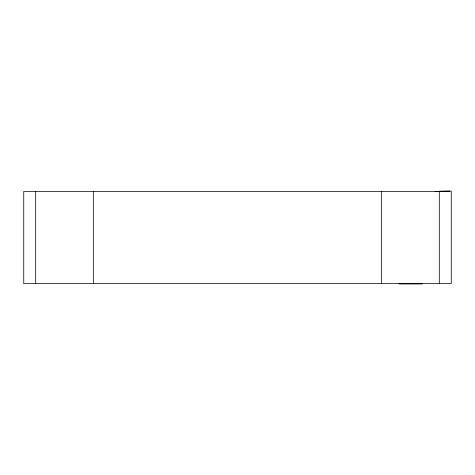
<?xml version="1.0" encoding="UTF-8"?>
<svg xmlns="http://www.w3.org/2000/svg" width="475" height="475" viewBox="0 0 475 475"><rect width="100%" height="100%" fill="white"/><g stroke="black" fill="none" stroke-linecap="round" stroke-linejoin="round"><path stroke-width="0.71" d="M438.728 191.372L449.861 191.116M440.747 191.366L435.076 191.372M443.893 191.372L23.75 191.372L23.75 283.623L451.25 283.623L451.25 191.116L439.31 191.205L439.31 283.623M398.947 283.717L422.008 283.717M398.947 283.884L422.008 283.884M440.099 191.372L439.31 191.354L442.397 191.372M381.651 191.372L381.651 283.623M93.349 191.372L93.349 283.623M35.69 191.372L35.69 283.623"/></g></svg>
